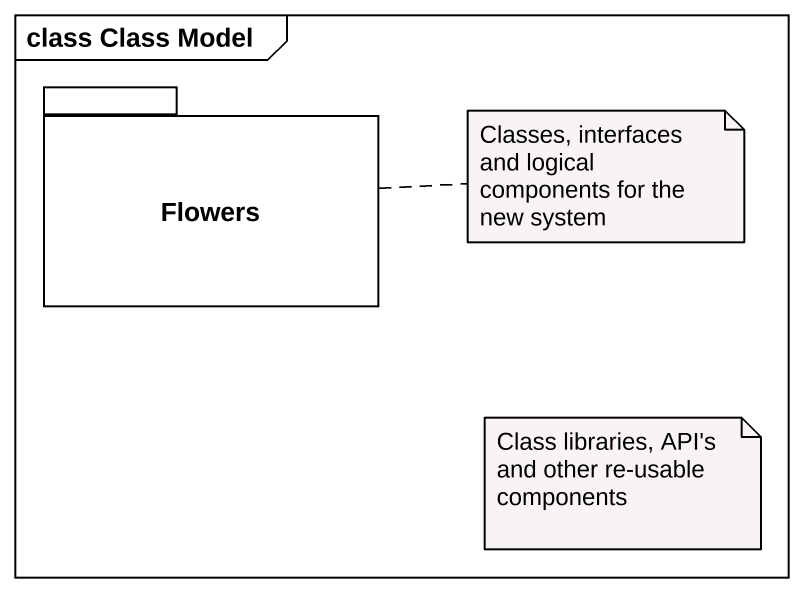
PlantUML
@startuml
mainframe class Class Model
package Flowers {
}
note right of Flowers : Classes, interfaces and logical components for the new system
note as N2
  Class libraries, API's and other re-usable components
end note
@enduml
